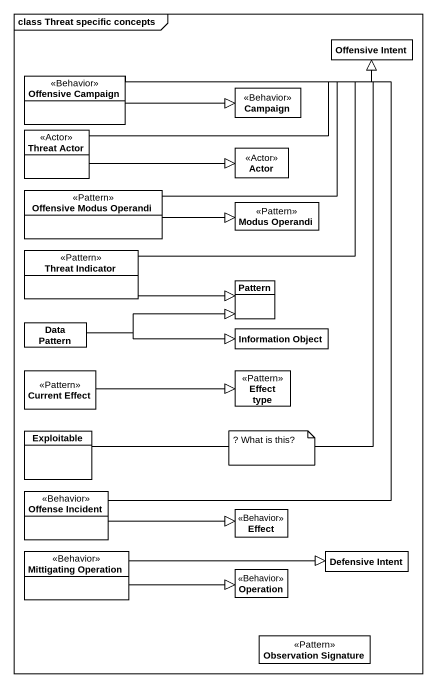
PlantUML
@startuml
mainframe class Threat specific concepts
hide circle
hide empty members
class "Offensive Intent" as Offensive_Intent
class "Offensive Campaign" as Offensive_Campaign <<Behavior>>
class Campaign <<Behavior>>
class "Threat Actor" as Threat_Actor <<Actor>>
class "Actor" as Actor_ <<Actor>>
class "Offensive Modus Operandi" as Offensive_Modus_Operandi <<Pattern>>
class "Modus Operandi" as Modus_Operandi <<Pattern>>
class "Threat Indicator" as Threat_Indicator <<Pattern>>
class Pattern
class "Data Pattern" as Data_Pattern
class "Information Object" as Information_Object
class "Current Effect" as Current_Effect <<Pattern>>
class "Effect type" as Effect_type <<Pattern>>
class Exploitable
class "Offense Incident" as Offense_Incident <<Behavior>>
class Effect <<Behavior>>
class "Mittigating Operation" as Mittigating_Operation <<Behavior>>
class Operation <<Behavior>>
class "Defensive Intent" as Defensive_Intent
class "Observation Signature" as Observation_Signature <<Pattern>>
Offensive_Campaign -right-|> Offensive_Intent
Offensive_Campaign -right-|> Campaign
Threat_Actor -right-|> Offensive_Intent
Threat_Actor -right-|> Actor_
Offensive_Modus_Operandi -right-|> Offensive_Intent
Offensive_Modus_Operandi -right-|> Modus_Operandi
Threat_Indicator -up-|> Offensive_Intent
Threat_Indicator -right-|> Pattern
Data_Pattern -right-|> Pattern
Data_Pattern -right-|> Information_Object
Current_Effect -right-|> Effect_type
Exploitable -up-|> Offensive_Intent
Offense_Incident -up-|> Offensive_Intent
Offense_Incident -right-|> Effect
Mittigating_Operation -right-|> Operation
Mittigating_Operation -right-|> Defensive_Intent
note as N1
  ? What is this?
end note
@enduml
